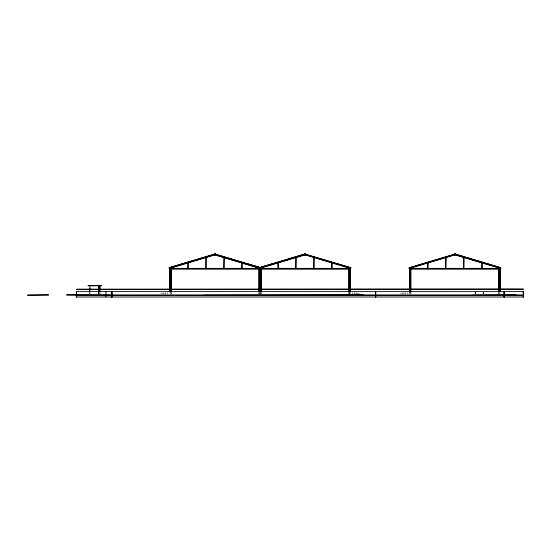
<?xml version="1.0" encoding="UTF-8"?>
<svg xmlns="http://www.w3.org/2000/svg" width="551" height="551" viewBox="0 0 551 551"><rect width="100%" height="100%" fill="white"/><g stroke="black" fill="none" stroke-linecap="round" stroke-linejoin="round"><path stroke-width="0.41" stroke-dasharray="2.75 2.07" d="M165.431 293.111L163.089 293.111L163.089 294.31M354.665 293.111L357 293.111L357 294.31M405.267 293.111L402.933 293.111L402.933 294.31M160.754 293.711L163.089 293.711M357 293.711L359.342 293.711M400.591 293.711L402.933 293.711M499.874 292.381L499.874 294.069M498.889 292.381L498.889 294.069M498.82 292.381L498.82 294.069M483.365 292.388L483.365 293.924M483.268 293.924L483.268 292.388L483.131 293.924M475.665 292.388L475.665 293.924M475.554 292.388L475.554 293.924M475.534 292.388L475.534 293.924M475.423 292.388L475.423 293.924M411.012 292.381L410.943 294.069M410.027 292.381L410.027 294.069M409.944 291.913L409.944 294.165M407.609 292.512L407.609 294.165M405.267 292.512L405.267 294.31M354.665 292.512L354.665 294.31M352.323 292.512L352.323 294.165M349.988 291.913L349.988 294.165M349.906 292.381L349.906 294.069M348.99 292.381L348.99 294.069M348.921 292.381L348.921 294.069M261.112 292.381L261.112 294.069M261.043 292.381L261.043 294.069M260.127 292.381L260.127 294.069L259.962 292.381M259.046 292.381L259.046 294.069M258.984 292.381L258.984 294.069M171.168 292.381L171.168 294.069M171.106 292.381L171.106 294.069M170.107 291.913L170.107 294.165M167.766 292.512L167.766 294.165M165.431 292.512L165.431 294.31M100.103 292.374L100.103 294.069M99.084 292.395L99.084 294.076M98.96 292.615L98.96 294.31M98.815 292.388L98.815 293.924M98.705 292.388L98.725 294.076M98.67 292.388L98.601 294.31M89.909 292.374L89.937 294.124M89.579 292.553L89.579 294.124"/><path stroke-width="0.83" d="M260.175 267.497L259.914 268.358L214.945 254.872L215.207 254.011L260.155 267.559M304.889 254.872L305.144 254.011M454.789 254.872L455.043 254.011L500.012 267.497L499.757 268.358M169.997 267.559L214.966 254.066M180.735 264.742L170.107 267.931L170.107 291.913M182.367 264.253L202.809 258.116M204.449 257.627L214.256 254.686M170.218 268.303L215.186 254.81M259.934 267.559L304.903 254.066M260.864 267.683L263.316 266.946M264.948 266.457L285.39 260.327M287.03 259.838L305.013 254.438L351.035 267.931L305.013 254.438L317.28 258.116M260.155 268.303L305.144 254.872L304.889 254.011L259.914 267.497L260.175 268.358M409.834 267.559L454.802 254.066M410.764 267.683L413.216 266.946M414.855 266.457L435.29 260.327M436.929 259.838L454.1 254.686M410.054 268.303L455.043 254.872L454.789 254.011M259.817 267.69L305.013 254.438L259.858 267.82M304.827 254.362L305.206 254.39M454.727 254.362L455.105 254.39L454.727 254.514M304.827 254.514L305.206 254.493M206.267 257.186L205.895 257.062L206.267 257.214M224.257 257.186L223.885 257.062L224.257 257.083L223.92 268.771L223.92 257.138M295.832 257.214L296.211 257.186M313.822 257.214L314.194 257.186M445.731 257.214L446.11 257.186M463.722 257.214L464.1 257.186M436.743 259.762L437.115 259.783L436.75 259.886M331.812 262.462L332.184 262.483L331.812 262.462L331.847 268.771L332.15 262.531M187.905 262.607L188.284 262.586M241.868 262.607L242.247 262.586M427.748 262.607L428.12 262.586M179.289 265.286L178.91 265.155L179.289 265.306M251.242 265.286L250.863 265.155L251.242 265.306M269.225 265.286L268.854 265.155L269.225 265.306M341.179 265.286L340.807 265.155L341.179 265.306M419.125 265.286L418.753 265.155L419.125 265.306M491.079 265.286L490.707 265.155L491.079 265.306M169.928 267.931L171.168 267.931L171.168 291.541M411.012 267.931L409.765 267.931L409.765 291.913M169.653 268.378L350.436 268.378M409.496 268.378L500.336 268.378M170.107 269.163L349.988 269.219M409.944 269.163L499.888 269.219M169.928 270.631L170.287 270.631M259.865 270.631L260.224 270.631M349.802 270.631L350.167 270.631M409.765 270.631L410.123 270.631M499.709 270.631L500.067 270.631M410.068 274.529L409.703 274.529L409.703 291.913M169.928 275.424L170.287 275.424M259.865 275.424L260.224 275.424M349.802 275.424L350.167 275.424M409.765 275.424L410.123 275.424M499.709 275.424L500.067 275.424M89.937 288.614L89.579 288.614L89.579 291.761M110.207 295.15L66.526 294.909L522.224 294.909L522.224 295.57L75.521 295.57L75.521 294.909M203.67 295.212L363.329 294.909M472.538 295.212L516.225 294.909M455.03 254.066L499.998 267.559M455.732 254.686L465.547 257.627M467.179 258.116L487.621 264.253M489.254 264.742L499.068 267.683M454.802 254.81L499.778 268.303M305.13 254.066L350.112 267.497L349.857 268.358L304.903 254.81M318.919 258.612L323.003 259.838M324.635 260.327L339.354 264.742M340.993 265.231L349.169 267.683M215.896 254.686L233.066 259.838M234.698 260.327L255.141 266.457M256.773 266.946L259.225 267.683M214.966 254.81L259.934 268.303M409.813 267.497L410.075 268.358M215.207 254.872L214.945 254.011L169.977 267.497L170.231 268.358M523.34 291.617L523.319 297.01M523.209 291.617L523.209 297.01M504.261 291.617L504.261 297.01M504.172 291.617L504.172 297.01M504.117 291.617L504.02 297.01M500.129 268.316C500.99 267.104 498.779 267.104 499.647 268.316M500.067 291.913L500.067 267.931L498.82 267.931L498.82 291.541M499.888 267.931L499.888 291.913M499.805 267.931L499.805 291.541M499.709 267.931L499.709 291.913M498.889 267.931L498.889 291.541M482.049 262.531L482.049 268.771L481.746 262.531M464.1 257.214L463.722 257.062L463.763 268.771L464.059 257.138M455.367 253.99L454.465 254.052M455.154 254.052C456.021 255.265 453.81 255.265 454.678 254.052M410.943 267.931L410.943 291.541M410.123 291.913L410.399 267.483L409.496 267.483L409.703 268.316M410.027 267.931L410.068 291.913M409.958 267.931L409.944 291.913M375.741 291.617L375.741 297.01M375.589 291.617L375.651 297.01M375.5 291.617L375.5 297.01M350.222 268.316L350.436 267.483L349.534 267.483L349.802 291.913M350.167 291.913L350.167 267.931L348.921 267.931L348.921 291.541M349.988 267.931L349.988 291.913M349.906 267.931L349.906 291.541M348.99 267.931L348.99 291.541M305.468 253.99L304.565 253.99M305.254 254.052C306.122 255.265 303.911 255.265 304.779 254.052M278.186 262.531L278.186 268.771L277.883 262.531M261.112 291.541L261.112 267.931L215.076 254.438L169.054 267.931L215.076 254.438L261.091 267.931L258.984 267.931L258.984 291.541M261.043 267.931L261.043 291.541M260.224 291.913L260.492 267.483L259.597 267.483L259.803 268.316M260.127 267.931L260.127 291.541M260.044 267.931L260.044 291.913M259.865 267.931L259.865 291.913M259.046 267.931L259.046 291.541M215.524 253.99L214.628 253.99M215.317 254.052C216.178 255.265 213.974 255.265 214.835 254.052M206.232 257.138L205.929 268.771L205.909 257.083M171.106 267.931L171.106 291.541M170.342 268.316L170.555 267.483L169.653 267.483L169.928 291.913M170.287 267.931L170.287 291.913M169.97 273.985L169.97 274.343M111.97 291.617L111.97 297.01M111.832 291.617L111.874 297.01M111.736 291.617L111.736 297.01M105.916 291.617L105.923 297.01M100.103 291.534L100.103 285.618L89.909 285.618L89.937 291.761M99.084 291.555L99.084 286.52L98.725 286.52L98.725 291.555M98.96 289.213L98.96 291.761M98.601 289.213L98.601 291.761M76.568 291.617L76.568 297.01M76.431 291.617L76.465 297.01M454.912 254.438L408.932 268.061L454.912 254.438L500.9 268.061L454.912 254.438M215.262 254.39L214.89 254.514L215.262 254.362M296.211 257.083L295.832 257.062L295.873 268.771L296.211 257.062M314.194 257.083L313.822 257.062L313.856 268.771L314.194 257.062M446.11 257.083L445.731 257.062L445.773 268.771L446.11 257.062M197.272 259.783L196.9 259.914L197.272 259.762M233.252 259.783L232.873 259.914L233.252 259.762M287.216 259.783L286.837 259.914L287.216 259.762M323.189 259.783L322.817 259.914L323.189 259.762M473.089 259.783L472.717 259.914L473.089 259.762M188.284 262.483L187.905 262.462L187.946 268.771L188.284 262.462M242.247 262.483L241.868 262.462L241.91 268.771L242.247 262.462M278.221 262.483L277.849 262.607L278.221 262.462M428.12 262.483L427.748 262.462L427.783 268.771L428.12 262.462M482.084 262.483L481.712 262.607L482.084 262.462M101.301 285.411L88.112 285.411L88.112 285.769L101.301 285.769L101.301 285.411M523.402 289.144L76.375 289.289L523.326 289.144M523.45 291.617L76.327 291.617L76.327 297.01L523.45 297.01L523.45 291.617M48.536 294.909L27.55 295.15L48.536 294.909"/></g></svg>
